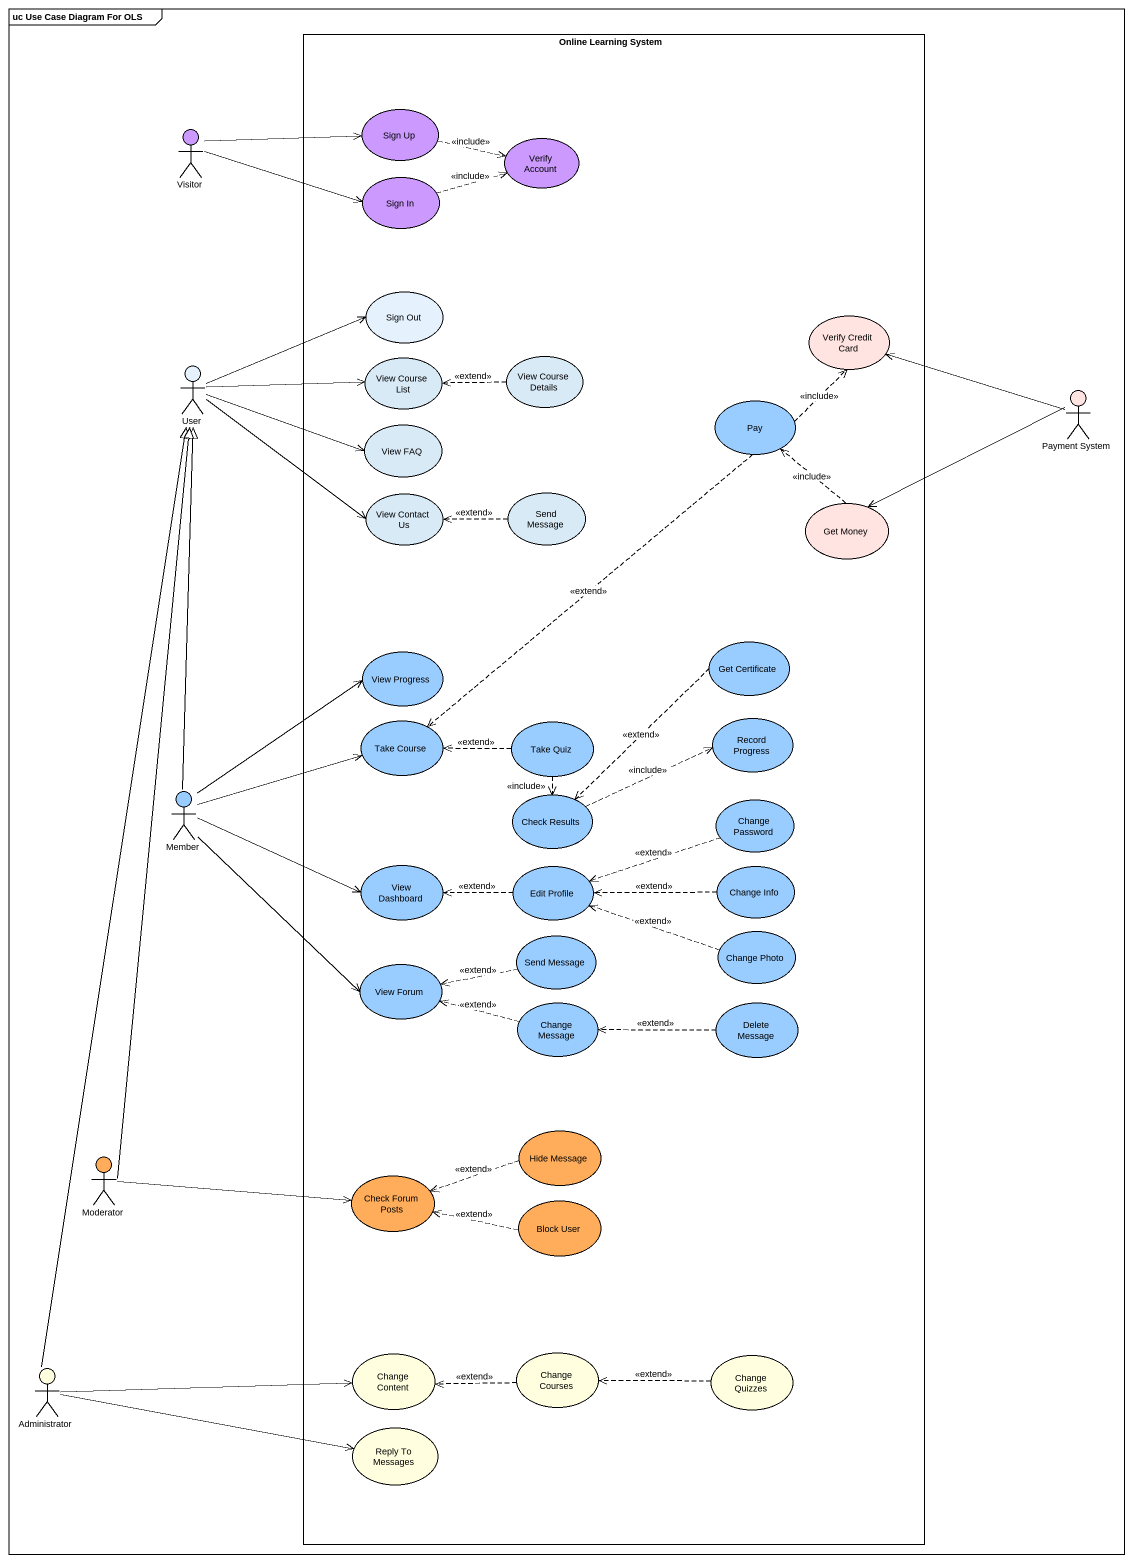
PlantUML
@startuml
mainframe uc Use Case Diagram For OLS
rectangle "Online Learning System" as Online_Learning_System {
  usecase "Sign Up" as Sign_Up #CC99FF
  usecase "Verify Account" as Verify_Account #CC99FF
  usecase "Sign In" as Sign_In #CC99FF
  usecase "Sign Out" as Sign_Out #E5F2FE
  usecase "Verify Credit Card" as Verify_Credit_Card #FFE4E1
  usecase "View Course List" as View_Course_List
  usecase "View Course Details" as View_Course_Details
  usecase "View FAQ" as View_FAQ
  usecase Pay #99CCFF
  usecase "View Contact Us" as View_Contact_Us
  usecase "Send Message" as Send_Message
  usecase "Get Money" as Get_Money #FFE4E1
  usecase "View Progress" as View_Progress #99CCFF
  usecase "Get Certificate" as Get_Certificate #99CCFF
  usecase "Take Course" as Take_Course #99CCFF
  usecase "Take Quiz" as Take_Quiz #99CCFF
  usecase "Record Progress" as Record_Progress #99CCFF
  usecase "Check Results" as Check_Results #99CCFF
  usecase "Change Password" as Change_Password #99CCFF
  usecase "View Dashboard" as View_Dashboard #99CCFF
  usecase "Edit Profile" as Edit_Profile #99CCFF
  usecase "Change Info" as Change_Info #99CCFF
  usecase "Change Photo" as Change_Photo #99CCFF
  usecase "View Forum" as View_Forum #99CCFF
  usecase "Send Message" as Send_Message_2 #99CCFF
  usecase "Change Message" as Change_Message #99CCFF
  usecase "Delete Message" as Delete_Message #99CCFF
  usecase "Hide Message" as Hide_Message #FFAD5B
  usecase "Check Forum Posts" as Check_Forum_Posts #FFAD5B
  usecase "Block User" as Block_User #FFAD5B
  usecase "Change Content" as Change_Content #FFFFE0
  usecase "Change Courses" as Change_Courses #FFFFE0
  usecase "Change Quizzes" as Change_Quizzes #FFFFE0
  usecase "Reply To Messages" as Reply_To_Messages #FFFFE0
}
actor Visitor #CC99FF
actor User #E5F2FE
actor "Payment System" as Payment_System #FFE4E1
actor Member #99CCFF
actor Moderator #FFAD5B
actor Administrator #FFFFE0
Sign_Up .right.> Verify_Account : <<include>>
Visitor -right-> Sign_Up
Visitor -right-> Sign_In
Sign_In .right.> Verify_Account : <<include>>
User -right-> Sign_Out
User -right-> View_Course_List
User -right-> View_FAQ
User -right-> View_Contact_Us
View_Course_Details .left.> View_Course_List : <<extend>>
Payment_System -left-> Verify_Credit_Card
Payment_System -left-> Get_Money
Pay .up.> Verify_Credit_Card : <<include>>
Pay ..> Take_Course : <<extend>>
Send_Message .left.> View_Contact_Us : <<extend>>
Get_Money .up.> Pay : <<include>>
Get_Certificate ..> Check_Results : <<extend>>
Take_Quiz .left.> Take_Course : <<extend>>
Take_Quiz ..> Check_Results : <<include>>
Member -up-|> User
Member -up-> View_Progress
Member -right-> Take_Course
Member -right-> View_Dashboard
Member --> View_Forum
Check_Results .right.> Record_Progress : <<include>>
Change_Password .left.> Edit_Profile : <<extend>>
Edit_Profile .left.> View_Dashboard : <<extend>>
Change_Info .left.> Edit_Profile : <<extend>>
Change_Photo .left.> Edit_Profile : <<extend>>
Send_Message_2 .left.> View_Forum : <<extend>>
Change_Message .left.> View_Forum : <<extend>>
Delete_Message .left.> Change_Message : <<extend>>
Moderator -up-|> User
Moderator -right-> Check_Forum_Posts
Hide_Message .left.> Check_Forum_Posts : <<extend>>
Block_User .left.> Check_Forum_Posts : <<extend>>
Change_Courses .left.> Change_Content : <<extend>>
Change_Quizzes .left.> Change_Courses : <<extend>>
Administrator -up-|> User
Administrator -right-> Change_Content
Administrator -right-> Reply_To_Messages
@enduml
